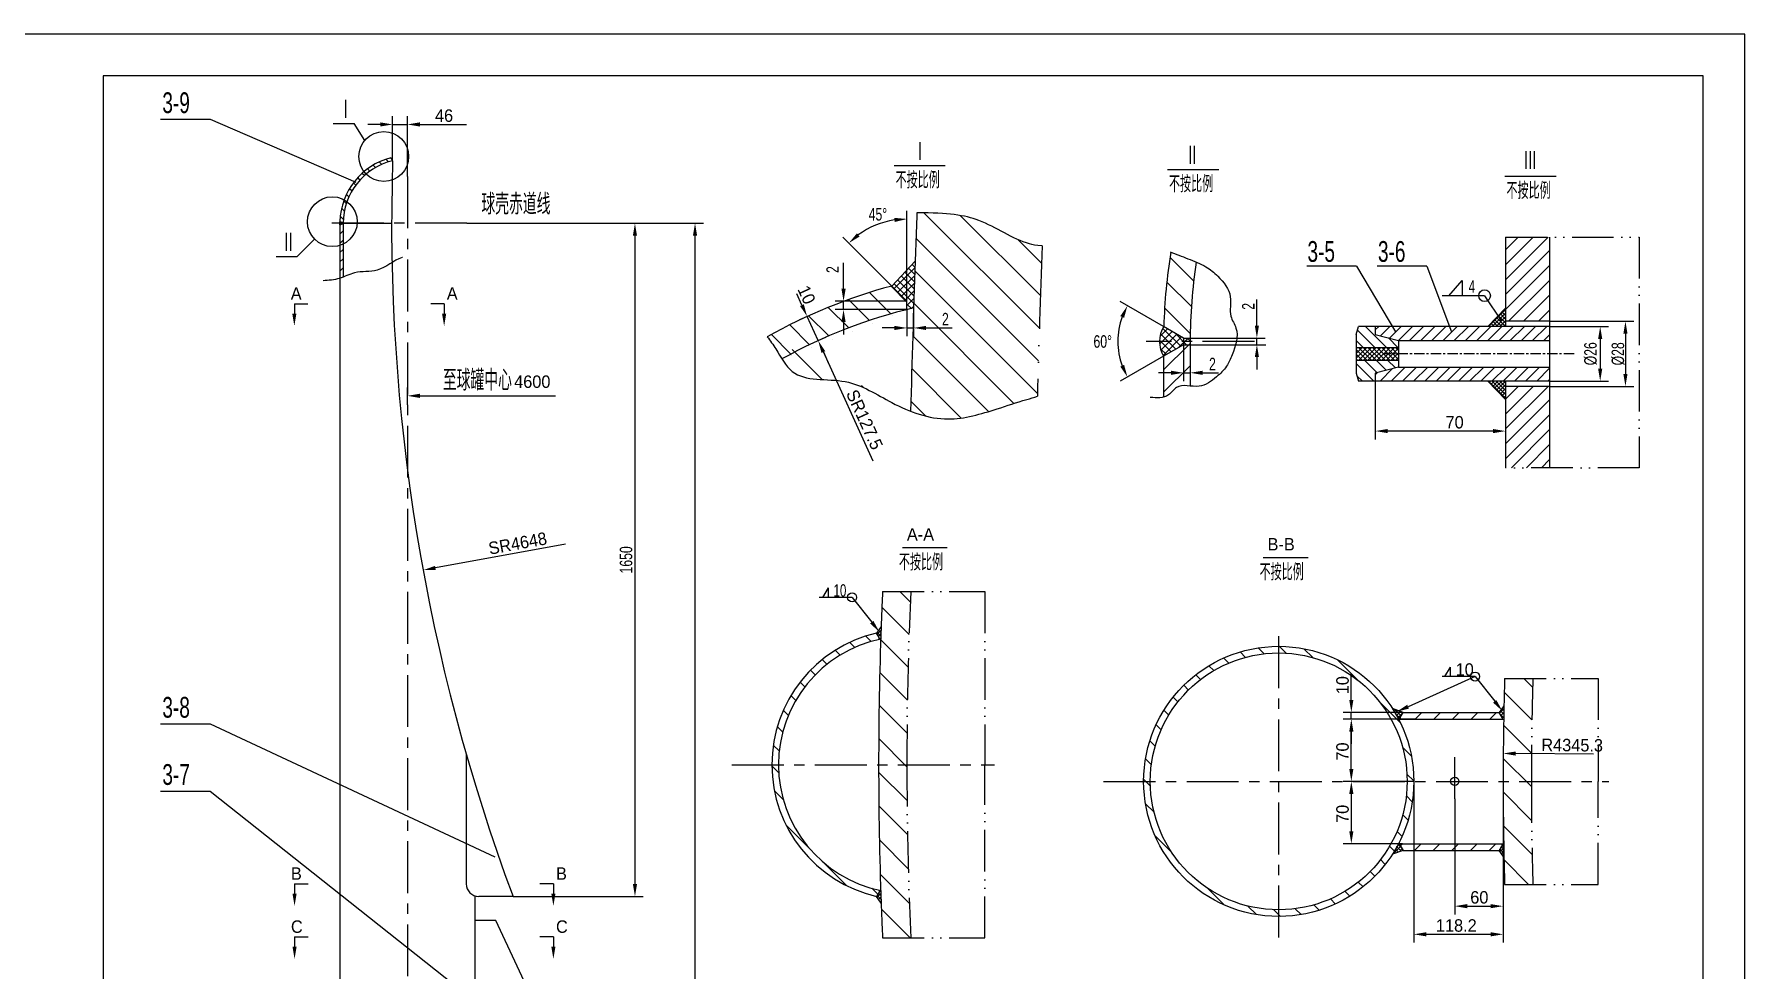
# Model space of a CAD drawing. Header units: millimetres. Extents: x 498745 to 743872, y 17439 to 118325.
# Drawn here: x 625801 to 644323, y 49414 to 59545 of the extents above; entities that cross this region are included whole.
import ezdxf

# ---------------------------------------------------------------- set-up
doc = ezdxf.new("R2010")
doc.units = ezdxf.units.MM
doc.header["$LTSCALE"] = 45
doc.linetypes.add('CENTER', pattern=[2, 1.25, -0.25, 0.25, -0.25])
doc.linetypes.add('DIVIDE-S', pattern=[16, 10, -2, 0, -2, 0, -2])
doc.styles.add('HGCAD', font='HGCAD.SHX', dxfattribs={"width": 0.75, "bigfont": 'HGCADHZ.SHX'})
pattern_1 = [(135, (485738.5, -101473.43), (-181.8502, -181.8502), [])]
pattern_2 = [(135, (485738.5, -101473.43), (-121.23346, -121.23346), [])]
pattern_3 = [(135, (485738.5, -101473.433), (-40.411153, -40.411153), []), (225, (485738.5, -101473.433), (40.411153, -40.411153), [])]
pattern_4 = [(45, (485738.5, -101473.433), (-20.2055763, 20.2055763), []), (135, (485738.5, -101473.433), (-20.2055763, -20.2055763), [])]

msp = doc.modelspace()

# ---------------------------------------------------------------- hatches: boundary and pattern name
h = msp.add_hatch()
h.set_pattern_fill('ANSI31', scale=22.5, angle=90, style=0)
h.set_pattern_definition([(135, (537677.806, -25060.084), (-50.51394, -50.51394), [])])
h.paths.add_polyline_path([(629682.35, 58174.54), (629682.35, 58185.74), (629661.58, 58206.51, 0.11285595), (629371.65, 58057.55, 0.03341909), (629395.36, 58030.46, -0.1170544)])
h.paths.add_polyline_path([(629395.36, 58030.46, -0.03341909), (629371.65, 58057.55, 0.12965776), (629156.9, 57752.6, -0.03417897), (629188.06, 57732.97, -0.13267691)])
h.paths.add_polyline_path([(629188.06, 57732.97, 0.03417897), (629156.9, 57752.6, 0.0822895), (629111.4, 57517.89), (629138.13, 57502.46), (629147.15, 57502.46, -0.08478768)])
at = {"linetype": 'DIVIDE-S', "ltscale": 2}
h = msp.add_hatch(dxfattribs=at)
h.set_pattern_fill('ANSI31', color=3, scale=81, angle=90, style=0)
h.set_pattern_definition(pattern_1)
edge = h.paths.add_edge_path()
edge.add_arc((802203.53, 51168.82), 166968, 177.9683372, 178.1422995)
edge.add_line((635323.28, 56581.47), (635323.28, 56364.43))
edge.add_line((635323.28, 56364.43), (635316.38, 56364.43))
edge.add_arc((802203.53, 51168.82), 166968, 178.2168181, 178.5245963)
edge.add_spline(control_points=[(633738.07, 56268.98), (633770.57, 56227.02), (633861.64, 56101.82), (634028.91, 55759.81), (634608.98, 55858.24), (635095.39, 55523.28), (635666.29, 55313.7), (636163.88, 55467.02), (636478.96, 55569.02), (636624.77, 55612.59), (636663.47, 55623.99)], knot_values=[29.99711143, 29.99711143, 29.99711143, 29.99711143, 65.57164586, 132.65073217, 262.41621796, 385.72775041, 526.30086663, 646.87347112, 721.56344409, 748.46650832, 748.46650832, 748.46650832, 748.46650832], degree=3, periodic=0)
edge.add_arc((802203.53, 51168.82), 165600, 177.8942415, 178.4583757, ccw=False)
edge.add_spline(control_points=[(636715.36, 57253.65), (636643.37, 57258.46), (636423.44, 57304.87), (636073.87, 57562.92), (635700.66, 57609.45), (635359.92, 57612.74)], knot_values=[51.30211836, 51.30211836, 51.30211836, 51.30211836, 57.09550826, 90.69035061, 118.85508122, 118.85508122, 118.85508122, 118.85508122], degree=3, periodic=0)
edge.add_arc((802203.53, 51168.82), 166968, 177.7881909, 177.9683372)
h.paths.add_polyline_path([(635601.29, 56364.94), (635733.23, 56364.94), (635733.23, 56561.3), (635601.29, 56561.3)], flags=24)
h = msp.add_hatch()
h.set_pattern_fill('ANSI37', scale=1.8, angle=90, style=0)
h.set_pattern_definition([(135, (537677.806, -25060.084), (-4.04111525, -4.04111525), []), (225, (537677.806, -25060.084), (4.04111525, -4.04111525), [])])
h.paths.add_polyline_path([(629111.4, 57517.89, 0.13828505), (629105.62, 57497.96), (629147.13, 57497.96, -0.00161814), (629147.15, 57502.46), (629138.13, 57502.46)])
h.paths.add_polyline_path([(629138.13, 57493.46), (629147.13, 57493.46), (629147.13, 57497.96), (629105.62, 57497.96, 0.13881878), (629111.13, 57477.87)])
h = msp.add_hatch()
h.set_pattern_fill('ANSI31', scale=22.5, style=0)
h.set_pattern_definition([(45, (537677.806, -25060.084), (-50.51394, 50.51394), [])])
h.paths.add_polyline_path([(629147.13, 57493.46), (629138.13, 57493.46), (629111.13, 57477.87), (629111.13, 57258.31, 0.03600342), (629147.13, 57272.74)])
edge = h.paths.add_edge_path()
edge.add_arc((629029.06, 57515.17), 269.66, 287.719941, 295.967755, ccw=False)
edge.add_line((629111.13, 57258.31), (629111.13, 56902.74))
edge.add_spline(control_points=[(629111.13, 56902.74), (629123.25, 56906.6), (629135.22, 56911.01), (629147.13, 56915.67)], knot_values=[251.86215059, 251.86215059, 251.86215059, 251.86215059, 260.37034919, 260.37034919, 260.37034919, 260.37034919], degree=3, periodic=0)
edge.add_line((629147.13, 56915.67), (629147.13, 57272.74))
h = msp.add_hatch()
h.set_pattern_fill('ANSI31', scale=36, angle=90, style=0)
h.set_pattern_definition([(45, (749517.99, 40691.27), (80.8223, -80.8223), [])])
h.paths.add_polyline_path([(642210.26, 57348.57), (641732.51, 57348.57), (641732.51, 56436.21), (642210.26, 56436.21)])
h.paths.add_polyline_path([(641732.51, 55732.15), (641732.51, 54850.92), (642210.26, 54850.92), (642210.26, 55732.15)])
h = msp.add_hatch()
h.set_pattern_fill('ANSI37', scale=18, angle=90, style=0)
h.set_pattern_definition(pattern_3)
h.paths.add_polyline_path([(635251.28, 56993.6), (635086.15, 56818.61), (635251.28, 56653.47)])
h.paths.add_polyline_path([(635340.48, 57088.13), (635251.28, 56993.6), (635251.28, 56653.47), (635251.28, 56563.94, -0.0033309), (635323.28, 56581.47, -0.00075905)])
h = msp.add_hatch()
h.set_pattern_fill('ANSI31', scale=67.5, angle=90, style=0)
h.set_pattern_definition([(135, (485738.5, -101473.43), (-151.54182, -151.54182), [])])
edge = h.paths.add_edge_path()
edge.add_line((635251.28, 56563.94), (634564.63, 56563.94))
edge.add_line((634564.63, 56563.94), (634564.63, 56652.01))
edge.add_arc((636603.53, 51168.82), 5850, 110.397396, 119.328887)
edge.add_spline(control_points=[(633738.07, 56268.98), (633770.57, 56227.02), (633826.29, 56150.42), (633875.57, 56064.15), (633897.89, 56028.38)], knot_values=[29.99711143, 29.99711143, 29.99711143, 29.99711143, 65.57164586, 92.79859707, 92.79859707, 92.79859707, 92.79859707], degree=3, periodic=0)
edge.add_arc((636603.53, 51168.82), 5562, 104.070883, 119.107593, ccw=False)
h.paths.add_polyline_path([(635251.28, 56653.47), (634568.56, 56653.47, 0.00017932), (634564.63, 56652.01), (634564.63, 56563.94), (635251.28, 56563.94)])
h.paths.add_polyline_path([(635086.15, 56818.61, 0.02323008), (634568.56, 56653.47), (635251.28, 56653.47)])
at = {"ltscale": 2}
h = msp.add_hatch(dxfattribs=at)
h.set_pattern_fill('ANSI37', color=256, scale=9, style=0)
h.set_pattern_definition([(135, (749517.986, 40691.27), (20.205576, 20.205576), []), (45, (749517.986, 40691.27), (20.205576, -20.205576), [])])
h.paths.add_polyline_path([(641732.51, 56580.42), (641732.51, 56380.55), (641539.85, 56380.55)])
h = msp.add_hatch()
h.set_pattern_fill('ANSI37', scale=18, angle=90, style=0)
h.set_pattern_definition(pattern_3)
h.paths.add_polyline_path([(638032.02, 56378.73, 0.13828505), (637985.71, 56219.28), (638245.85, 56219.28), (638245.85, 56255.28)])
h.paths.add_polyline_path([(638245.85, 56183.28), (638245.85, 56219.28), (637985.71, 56219.28, 0.13881878), (638029.85, 56058.57)])
h.paths.add_polyline_path([(638317.97, 56255.28), (638245.85, 56255.28), (638245.85, 56219.28), (638317.85, 56219.28, -0.00161814)])
h.paths.add_polyline_path([(638317.85, 56219.28), (638245.85, 56219.28), (638245.85, 56183.28), (638317.85, 56183.28)])
h = msp.add_hatch()
h.set_pattern_fill('ANSI31', color=0, scale=708.346614, angle=90, style=0)
h.set_pattern_definition([(135, (617872.54, 48670.635), (-62.6096, -62.6096), [])])
h.paths.add_polyline_path([(640322.26, 56292.24), (640322.26, 56380.57), (640139.04, 56380.57), (640115.17, 56292.24), (640115.17, 56153.44), (640574.58, 56153.44), (640574.58, 56228.18)])
h.paths.add_polyline_path([(640115.17, 56014.91), (640115.17, 55876.11), (640139.04, 55787.78), (640322.26, 55787.78), (640322.26, 55876.11), (640574.58, 55940.18), (640574.58, 56014.91)])
h = msp.add_hatch()
h.set_pattern_fill('ANSI31', scale=27, style=0)
h.set_pattern_definition([(45, (527450.82, -49012.35), (-60.61673, 60.61673), [])])
h.paths.add_polyline_path([(642210.26, 56228.18), (642210.26, 56380.55), (640322.26, 56380.55), (640322.26, 56292.24), (640574.58, 56228.18)])
h.paths.add_polyline_path([(642210.26, 55787.81), (642210.26, 55940.18), (640574.58, 55940.18), (640322.26, 55876.11), (640322.26, 55787.81)])
h = msp.add_hatch()
h.set_pattern_fill('ANSI31', scale=54, style=0)
h.set_pattern_definition([(45, (485738.5, -101473.43), (-121.23346, 121.23346), [])])
edge = h.paths.add_edge_path()
edge.add_line((638245.85, 56183.28), (638029.85, 56058.57))
edge.add_line((638029.85, 56058.57), (638029.85, 55615.14))
edge.add_spline(control_points=[(638029.85, 55615.14), (638048.61, 55619.88), (638101.33, 55642.31), (638169.13, 55749.14), (638263.73, 55740.36), (638317.85, 55735.52)], knot_values=[464.12944941, 464.12944941, 464.12944941, 464.12944941, 477.37191279, 503.99599819, 537.95212073, 537.95212073, 537.95212073, 537.95212073], degree=3, periodic=0)
edge.add_line((638317.85, 55735.52), (638317.85, 55878.69))
edge.add_line((638317.85, 55878.69), (638245.85, 55878.69))
edge.add_line((638245.85, 55878.69), (638245.85, 56183.28))
h.paths.add_polyline_path([(638317.85, 56183.28), (638245.85, 56183.28), (638245.85, 55878.69), (638317.85, 55878.69)], flags=17)
h = msp.add_hatch()
h.set_pattern_fill('ANSI37', color=0, scale=283.338645, style=0)
h.set_pattern_definition([(45, (617872.542, 48670.635), (-25.043835, 25.043835), []), (135, (617872.542, 48670.635), (-25.043835, -25.043835), [])])
h.paths.add_polyline_path([(640574.58, 56153.44), (640115.17, 56153.44), (640115.17, 56084.18), (640574.58, 56084.18)])
h.paths.add_polyline_path([(640574.58, 56084.18), (640115.17, 56084.18), (640115.17, 56014.91), (640574.58, 56014.91)])
h = msp.add_hatch(dxfattribs=at)
h.set_pattern_fill('ANSI37', color=256, scale=9, style=0)
h.set_pattern_definition([(225, (749517.986, 71477.083), (20.205576, -20.205576), []), (315, (749517.986, 71477.083), (20.205576, 20.205576), [])])
h.paths.add_polyline_path([(641732.51, 55587.93), (641732.51, 55787.81), (641539.85, 55787.81)])
at = {"linetype": 'DIVIDE-S'}
h = msp.add_hatch(dxfattribs=at)
h.set_pattern_fill('ANSI31', color=3, scale=81, angle=90, style=0)
h.set_pattern_definition(pattern_1)
h.paths.add_polyline_path([(634944.66, 51633.89), (635250.66, 51633.89, -0.01132865), (635293.15, 53509.19), (634986.84, 53509.19, 0.00226849), (634971.54, 53131.07, 0.00897675)])
h.paths.add_polyline_path([(634971.54, 50136.72, 0.00226849), (634986.84, 49758.59), (635293.15, 49758.59, -0.01132865), (635250.66, 51633.89), (634944.66, 51633.89, 0.00897675)])
h = msp.add_hatch()
h.set_pattern_fill('ANSI31', scale=54, angle=90, style=0)
h.set_pattern_definition(pattern_2)
h.paths.add_polyline_path([(634948.88, 52991.25), (634948.88, 53013.12), (634922.36, 53059.07, 0.349351), (633788.16, 51633.89), (633860.16, 51633.89, -0.35149548)])
h.paths.add_polyline_path([(633860.16, 51633.89), (633788.16, 51633.89, 0.349351), (634922.36, 50208.72), (634948.88, 50254.66), (634948.88, 50276.53, -0.35149548)])
h = msp.add_hatch()
h.set_pattern_fill('ANSI37', scale=9, style=0)
h.set_pattern_definition(pattern_4)
h.paths.add_polyline_path([(634971.54, 53131.07), (634922.36, 53059.07), (634948.88, 53013.12), (634948.88, 52991.25, -0.0033105), (634966.88, 52995.12, -0.00081535)])
h = msp.add_hatch()
h.set_pattern_fill('ANSI31', scale=54, angle=90, style=0)
h.set_pattern_definition(pattern_2)
h.paths.add_polyline_path([(639276.72, 52844.69), (639276.72, 52916.69, 0.41421356), (637814.22, 51454.19), (637886.22, 51454.19, -0.41421356)])
h.paths.add_polyline_path([(637886.22, 51454.19), (637814.22, 51454.19, 0.41421356), (639276.72, 49991.69), (639276.72, 50063.69, -0.41421356)])
h.paths.add_polyline_path([(640739.22, 51454.19), (640667.22, 51454.19, -0.41421356), (639276.72, 50063.69), (639276.72, 49991.69, 0.41421356)])
h.paths.add_polyline_path([(639276.72, 52916.69), (639276.72, 52844.69, -0.41421356), (640667.22, 51454.19), (640739.22, 51454.19, 0.41421356)])
h = msp.add_hatch(dxfattribs=at)
h.set_pattern_fill('ANSI31', color=3, scale=81, angle=90, style=0)
h.set_pattern_definition(pattern_1)
h.paths.add_polyline_path([(641706.72, 51454.19), (642012.72, 51454.19, -0.00727142), (642028.94, 52569.68), (641722.69, 52569.68, 0.00190264), (641715.33, 52273.19, 0.00525448)])
h.paths.add_polyline_path([(641715.33, 50635.19, 0.00190264), (641722.69, 50338.7), (642028.94, 50338.7, -0.00727142), (642012.72, 51454.19), (641706.72, 51454.19, 0.00525448)])
h = msp.add_hatch()
h.set_pattern_fill('ANSI37', scale=9, style=0)
h.set_pattern_definition(pattern_4)
h.paths.add_polyline_path([(640623.31, 52201.19), (640508.33, 52242.89, -0.02246683), (640574.13, 52129.19), (640592.13, 52129.19), (640592.13, 52147.19)])
h.paths.add_polyline_path([(641715.33, 52273.19), (641663.39, 52201.19), (641694.57, 52147.19), (641694.57, 52129.19), (641712.57, 52129.19, -0.00092396)])
h = msp.add_hatch()
h.set_pattern_fill('ANSI31', scale=45, style=0)
h.set_pattern_definition([(45, (485738.5, -101473.43), (-101.02788, 101.02788), [])])
h.paths.add_polyline_path([(641663.39, 52201.19), (640623.31, 52201.19), (640592.13, 52147.19), (640592.13, 52129.19), (641694.57, 52129.19), (641694.57, 52147.19)])
h.paths.add_polyline_path([(641694.57, 50761.19), (641694.57, 50779.19), (640592.13, 50779.19), (640592.13, 50761.19), (640623.31, 50707.19), (641663.39, 50707.19)])
h = msp.add_hatch()
h.set_pattern_fill('ANSI37', scale=9, style=0)
h.set_pattern_definition([(315, (485738.5, 204391.11), (-20.2055763, -20.2055763), []), (225, (485738.5, 204391.11), (-20.2055763, 20.2055763), [])])
h.paths.add_polyline_path([(640623.31, 50716.48), (640508.33, 50674.79, 0.02246683), (640574.13, 50788.48), (640592.13, 50788.48), (640592.13, 50770.48)])
h.paths.add_polyline_path([(641715.33, 50644.48), (641663.39, 50716.48), (641694.57, 50770.48), (641694.57, 50788.48), (641712.57, 50788.48, 0.00092396)])
h = msp.add_hatch()
h.set_pattern_fill('ANSI37', scale=9, style=0)
h.set_pattern_definition([(315, (485738.5, 204741.214), (-20.2055763, -20.2055763), []), (225, (485738.5, 204741.214), (-20.2055763, 20.2055763), [])])
h.paths.add_polyline_path([(634971.54, 50136.72), (634922.36, 50208.72), (634948.88, 50254.66), (634948.88, 50276.53, 0.0033105), (634966.88, 50272.66, 0.00081535)])

# ---------------------------------------------------------------- linework, layer by layer
at = {"color": 7, "ltscale": 2}
for p, q in [((644323.17, 59545.42), (625423.17, 59545.42)), ((644323.17, 32815.42), (644323.17, 59545.42))]:
    msp.add_line(p, q, dxfattribs=at)
at = {"color": 4, "ltscale": 2}
for p, q in [((626548.17, 59095.42), (626548.17, 33265.42)), ((643873.17, 59095.42), (626548.17, 59095.42)), ((643873.17, 33265.42), (643873.17, 59095.42)), ((627168.78, 58624.11), (627705.37, 58624.11)), ((629039.08, 58580.05), (629267.19, 58580.05)), ((629682.35, 58185.74), (629661.58, 58206.51)), ((629682.35, 58174.54), (629682.35, 58185.74)), ((635111.66, 58124.47), (635666.14, 58124.47)), ((638072.54, 58081.98), (638627.01, 58081.98)), ((641726.62, 58009.64), (642281.1, 58009.64)), ((629138.13, 57502.46), (629111.13, 57518.05)), ((629138.13, 57493.46), (629111.13, 57477.87)), ((629111.13, 57477.87), (629111.13, 50522.96)), ((629138.13, 57502.46), (629147.15, 57502.46)), ((629138.13, 57493.46), (629147.13, 57493.46)), ((629147.13, 57497.96), (629147.13, 56915.67)), ((629147.13, 57497.96), (629671.38, 57497.96)), ((641732.51, 57348.57), (641732.51, 56380.55)), ((642210.26, 57348.57), (642210.26, 56380.55)), ((628420.12, 57139.95), (628648.23, 57139.95)), ((635086.15, 56818.61), (635340.48, 57088.13)), ((640117.52, 57034.09), (639580.92, 57034.09)), ((640880.58, 57034.09), (640343.98, 57034.09)), ((635251.28, 56653.47), (635086.15, 56818.61)), ((635251.28, 56563.94), (635251.28, 56653.47)), ((641732.51, 56580.42), (641539.85, 56380.55)), ((638245.85, 56255.28), (638029.85, 56379.99)), ((642210.26, 56380.55), (640322.26, 56380.55)), ((642210.26, 56436.21), (641732.51, 56436.21)), ((642210.26, 56380.55), (642210.26, 55787.81)), ((638245.85, 56183.28), (638029.85, 56058.57)), ((638245.85, 56255.28), (638317.97, 56255.28)), ((638245.85, 56183.28), (638317.85, 56183.28)), ((638317.85, 56219.28), (638317.85, 55735.52)), ((638317.85, 56183.28), (638810.68, 56183.28)), ((638317.85, 56183.28), (638810.68, 56183.28)), ((638317.97, 56255.28), (638823.69, 56255.28)), ((638317.97, 56255.28), (638823.69, 56255.28)), ((638029.85, 56058.57), (638029.85, 55615.14)), ((642210.26, 55787.81), (640322.26, 55787.81)), ((641732.51, 55587.93), (641539.85, 55787.81)), ((641732.51, 55787.81), (641732.51, 54850.92)), ((642210.26, 55787.81), (642210.26, 54850.92)), ((642210.26, 55732.15), (641732.51, 55732.15)), ((634971.54, 53131.07), (634922.36, 53059.07)), ((634948.88, 53013.12), (634922.36, 53059.07)), ((634948.88, 52991.25), (634948.88, 53013.12)), ((627168.78, 52077.01), (627705.37, 52077.01)), ((630479.01, 51748.21), (630479.01, 50342.96)), ((627168.78, 51349.12), (627705.37, 51349.12)), ((629111.13, 50522.96), (629111.13, 49910.72)), ((630573.63, 50214.14), (630573.63, 49910.72)), ((630985.94, 50207.96), (630614.01, 50207.96)), ((634948.88, 50254.66), (634922.36, 50208.72)), ((634971.54, 50136.72), (634922.36, 50208.72)), ((634948.88, 50276.53), (634948.88, 50254.66)), ((629111.13, 49910.72), (629111.13, 48065.88)), ((630798.63, 49948.35), (630573.63, 49948.35)), ((630573.63, 49910.72), (630573.63, 48065.88)), ((631316.12, 48843.89), (630798.63, 49948.35))]:
    msp.add_line(p, q, dxfattribs=at)
at = {"color": 7}
for p, q in [((627705.37, 58624.11), (629284.56, 57941.39)), ((629547.35, 58568.28), (629412.35, 58568.28)), ((629682.35, 58185.74), (629682.35, 58658.28)), ((629682.35, 58568.28), (629842.38, 58568.28)), ((629842.38, 58005.95), (629842.38, 58658.28)), ((629977.38, 58568.28), (630483.63, 58568.28)), ((635251.28, 56653.47), (635251.28, 57634.35)), ((630487.11, 57497.96), (632396.02, 57497.96)), ((630487.11, 57497.96), (633046.45, 57497.96)), ((632306.02, 57362.96), (632306.02, 50342.96)), ((632956.45, 41984.07), (632956.45, 57362.96)), ((635086.15, 56818.61), (634557.7, 57347.06)), ((634564.63, 56788.47), (634564.63, 57069.72)), ((638356.35, 56872.54), (638100.86, 57128.02)), ((640117.52, 57034.09), (640541.08, 56322.15)), ((640880.58, 57034.09), (641147.72, 56322.15)), ((634113.92, 56611.44), (634057.77, 56734.21)), ((638330.57, 56595.23), (638065.12, 56860.68)), ((641505.4, 56713.93), (641688.32, 56437.31)), ((628617.91, 56624.65), (628617.91, 56520.09)), ((628617.91, 56624.65), (628763.64, 56624.65)), ((630239.83, 56624.65), (630094.09, 56624.65)), ((630239.83, 56624.65), (630239.83, 56520.09)), ((635251.28, 56653.47), (634474.63, 56653.47)), ((635251.28, 56563.94), (634474.63, 56563.94)), ((634564.63, 56563.94), (634564.63, 56653.47)), ((635251.28, 56563.94), (635251.28, 56274.43)), ((635323.28, 56581.47), (635323.28, 56274.43)), ((638029.85, 56379.99), (637560.95, 56650.7)), ((638318.5, 56304.22), (638041.08, 56581.63)), ((639040.26, 56390.28), (639040.26, 56671.53)), ((634170.08, 56488.67), (634088.24, 56451.24)), ((634289.88, 56226.77), (634170.08, 56488.67)), ((634564.63, 56428.94), (634564.63, 56293.94)), ((635116.28, 56364.43), (634981.28, 56364.43)), ((635251.28, 56364.43), (635323.28, 56364.43)), ((635458.28, 56364.43), (635739.53, 56364.43)), ((642210.26, 56436.21), (643121.16, 56436.21)), ((642210.26, 56380.55), (642847.5, 56380.55)), ((634289.88, 56226.77), (634371.72, 56264.21)), ((638245.85, 56255.28), (638245.85, 55788.69)), ((638317.85, 56183.28), (638317.85, 55788.69)), ((639040.26, 56183.28), (639040.26, 56255.28)), ((642757.5, 56245.55), (642757.5, 55924.54)), ((643031.16, 56301.21), (643031.16, 55867.15)), ((634886.06, 54923.44), (634346.04, 56104.01)), ((634346.04, 56104.01), (634402.19, 55981.24)), ((638029.85, 56058.57), (637560.95, 55787.85)), ((639040.26, 56048.28), (639040.26, 55913.28)), ((638110.85, 55878.69), (637975.85, 55878.69)), ((638245.85, 55878.69), (638317.85, 55878.69)), ((638452.85, 55878.69), (638624.05, 55878.69)), ((640322.26, 55787.78), (640322.26, 55157.78)), ((641732.51, 55787.81), (641732.51, 55157.81)), ((642210.26, 55789.54), (642847.5, 55789.54)), ((642210.26, 55732.15), (643121.16, 55732.15)), ((641597.51, 55247.81), (640457.26, 55247.78)), ((631554.99, 54023.65), (630145.04, 53765.65)), ((634657.74, 53446.34), (634299.97, 53446.34)), ((634657.74, 53446.34), (634870.05, 53177.67)), ((640062.82, 52336.19), (640062.82, 52617.44)), ((641403.14, 52589.75), (640677.08, 52263.05)), ((641403.14, 52589.75), (641045.36, 52589.75)), ((641403.14, 52589.75), (641615.45, 52321.08)), ((627705.37, 52077.01), (630789.51, 50635.6)), ((640625.46, 52201.19), (639972.82, 52201.19)), ((640755.52, 52129.19), (639972.82, 52129.19)), ((640755.52, 52129.19), (639972.82, 52129.19)), ((640062.82, 52129.19), (640062.82, 52201.19)), ((640062.82, 51589.19), (640062.82, 51994.19)), ((640062.82, 51994.19), (640062.82, 51859.19)), ((642685.33, 51748.9), (641842.89, 51755.44)), ((627705.37, 51349.12), (630789.51, 48905.54)), ((640739.22, 51454.19), (639972.82, 51454.19)), ((640739.22, 51454.19), (639972.82, 51454.19)), ((640062.82, 51319.19), (640062.82, 50914.19)), ((640739.22, 51454.19), (640739.22, 49708.11)), ((641706.72, 51454.19), (641706.72, 49708.11)), ((641182.64, 51265.62), (641182.64, 50012.82)), ((640617.85, 50779.19), (639972.82, 50779.19)), ((641706.72, 50647.12), (641706.72, 50012.82)), ((628620.08, 50343.5), (628620.08, 50238.94)), ((628620.08, 50343.5), (628765.81, 50343.5)), ((630985.94, 50207.96), (632396.02, 50207.96)), ((631422.7, 50343.5), (631276.96, 50343.5)), ((631422.7, 50343.5), (631422.7, 50238.94)), ((641317.64, 50102.82), (641571.72, 50102.82)), ((628620.08, 49769.07), (628620.08, 49664.51)), ((628620.08, 49769.07), (628765.81, 49769.07)), ((631422.7, 49769.07), (631276.96, 49769.07)), ((631422.7, 49769.07), (631422.7, 49664.51)), ((640874.22, 49798.11), (641571.72, 49798.11))]:
    msp.add_line(p, q, dxfattribs=at)
at = {"ltscale": 2}
for p, q in [((629379.95, 58395.14), (629267.19, 58580.05)), ((628836.97, 57325.91), (628648.23, 57139.95)), ((641119.53, 56713.93), (641261.46, 56877)), ((641261.46, 56877), (641261.46, 56713.93)), ((641505.4, 56713.93), (641044.92, 56713.93)), ((629842.38, 55531.67), (629842.38, 55719.26)), ((629977.38, 55629.26), (631446.56, 55629.26))]:
    msp.add_line(p, q, dxfattribs=at)
at = {"color": 1, "linetype": 'CENTER', "ltscale": 10}
for p, q in [((629842.38, 58005.95), (629842.38, 47184.59)), ((630487.11, 57497.96), (628917.97, 57497.96)), ((639015.36, 56219.28), (637840.62, 56219.28)), ((639276.72, 49763.11), (639276.72, 53077.36)), ((633354.08, 51633.89), (636200.81, 51633.89)), ((637380.13, 51454.19), (642850.4, 51454.19))]:
    msp.add_line(p, q, dxfattribs=at)
at = {"color": 3, "linetype": 'DIVIDE-S'}
for p, q in [((641732.51, 57348.57), (643180.23, 57348.57)), ((643180.23, 57348.57), (643180.23, 54850.92)), ((643180.23, 54850.92), (641732.51, 54850.92)), ((634986.84, 53509.19), (636095.56, 53509.19)), ((636095.56, 53509.19), (636095.56, 51633.89)), ((641722.69, 52569.68), (642736.89, 52569.68)), ((642736.89, 52569.68), (642736.89, 51454.19)), ((636095.56, 49758.59), (636095.56, 51633.89)), ((642736.89, 50338.7), (642736.89, 51454.19)), ((641722.69, 50338.7), (642736.89, 50338.7)), ((634986.84, 49758.59), (636095.56, 49758.59))]:
    msp.add_line(p, q, dxfattribs=at)
at = {"color": 4}
for p, q in [((640115.17, 56292.24), (640139.04, 56380.57)), ((640322.26, 56380.57), (640139.04, 56380.57)), ((640322.26, 56380.57), (640322.26, 56292.24)), ((640115.17, 56292.24), (640115.17, 55876.11)), ((640115.17, 56153.44), (640574.58, 56153.44)), ((640322.26, 56292.24), (640574.58, 56228.18)), ((640574.58, 56228.18), (642210.26, 56228.18)), ((640574.58, 56228.18), (640574.58, 55940.18)), ((640115.17, 56014.91), (640574.58, 56014.91)), ((640574.58, 55940.18), (640322.26, 55876.11)), ((640574.58, 55940.18), (642210.26, 55940.18)), ((640115.17, 55876.11), (640139.04, 55787.78)), ((640322.26, 55787.78), (640139.04, 55787.78)), ((640322.26, 55876.11), (640322.26, 55787.78)), ((635202.72, 53986.23), (635688.32, 53986.23)), ((639108.08, 53879.84), (639593.69, 53879.84))]:
    msp.add_line(p, q, dxfattribs=at)
at = {"linetype": 'Continuous'}
for p, q in [((638810.68, 56183.28), (639135.76, 56183.28)), ((638823.69, 56255.28), (639128.73, 56255.28))]:
    msp.add_line(p, q, dxfattribs=at)
at = {"color": 1, "linetype": 'CENTER', "ltscale": 2}
msp.add_line((642475.01, 56084.18), (640420.86, 56084.18), dxfattribs=at)
at = {"color": 0}
msp.add_line((634396.88, 53548.79), (634335.16, 53446.34), dxfattribs=at)
at = {"color": 7, "linetype": 'Continuous'}
for p, q in [((634396.88, 53548.79), (634396.88, 53446.34)), ((641131.98, 52692.2), (641070.25, 52589.75)), ((641131.98, 52692.2), (641131.98, 52589.75))]:
    msp.add_line(p, q, dxfattribs=at)
at = {"color": 4, "linetype": 'Continuous'}
for p, q in [((640623.31, 52201.19), (640508.33, 52242.89)), ((641715.33, 52273.19), (641663.39, 52201.19)), ((640574.13, 52129.19), (641712.57, 52129.19)), ((640592.13, 52147.19), (640623.31, 52201.19)), ((640592.13, 52147.19), (640592.13, 52129.19)), ((640623.31, 52201.19), (641663.39, 52201.19)), ((641694.57, 52147.19), (641663.39, 52201.19)), ((641694.57, 52147.19), (641694.57, 52129.19)), ((640574.13, 50779.19), (641712.57, 50779.19)), ((640592.13, 50761.19), (640592.13, 50779.19)), ((640592.13, 50761.19), (640623.31, 50707.19)), ((641694.57, 50761.19), (641663.39, 50707.19)), ((641694.57, 50761.19), (641694.57, 50779.19)), ((640623.31, 50707.19), (640508.33, 50665.5)), ((640623.31, 50707.19), (641663.39, 50707.19)), ((641715.33, 50635.19), (641663.39, 50707.19))]:
    msp.add_line(p, q, dxfattribs=at)
at = {"ltscale": 2}
for centre in [(629586, 58221.18), (629029.06, 57515.17)]:
    msp.add_circle(centre, 269.66, dxfattribs=at)
at = {"color": 7}
msp.add_circle((641505.4, 56713.93), 63.38, dxfattribs=at)
at = {"color": 0}
for centre in [(634657.74, 53446.34), (641403.14, 52589.75)]:
    msp.add_circle(centre, 48.79, dxfattribs=at)
at = {"color": 4, "linetype": 'Continuous'}
for radius in [1462.5, 1390.5]:
    msp.add_circle((639276.72, 51454.19), radius, dxfattribs=at)
at = {"color": 4, "ltscale": 2}
msp.add_circle((641183.09, 51454.19), 45, dxfattribs=at)
at = {"color": 4}
for radius, start, end in [(731.25, 104.314917, 178.438102), (695.25, 103.307499, 180)]:
    msp.add_arc((629842.38, 57497.96), radius, start, end, dxfattribs=at)
at = {"color": 4, "ltscale": 2}
for centre, radius, start, end in [((650542.38, 57497.96), 20871, 178.1423, 200.443802), ((629143.85, 57497.66), 38.24, 148.05816, 211.163916), ((802203.53, 51168.82), 166968, 177.9683372, 178.5262603), ((643879.85, 56219.28), 5850, 170.492075, 178.438102), ((643879.85, 56219.28), 5562, 171.121327, 180), ((636603.53, 51168.82), 5850, 105.033313, 119.328887), ((636603.53, 51168.82), 5562, 103.307499, 119.107593), ((638291.62, 56216.88), 305.92, 148.05816, 211.163916), ((635250.66, 51633.89), 1462.5, 102.97235, 180), ((635250.66, 51633.89), 1390.5, 101.775914, 180), ((676650.66, 51633.89), 41706, 177.942736, 180), ((635250.66, 51633.89), 1462.5, 180, 257.02765), ((635250.66, 51633.89), 1390.5, 180, 258.224086), ((676650.66, 51633.89), 41706, 180, 182.057264), ((630614.01, 50342.96), 135, 180, 270)]:
    msp.add_arc(centre, radius, start, end, dxfattribs=at)
at = {"color": 3, "linetype": 'DIVIDE-S', "ltscale": 2}
for radius, start, end in [(166968, 177.7881909, 177.9683372), (165600, 177.8942415, 178.4583757)]:
    msp.add_arc((802203.53, 51168.82), radius, start, end, dxfattribs=at)
at = {"color": 7}
for centre, radius, start, end in [((635251.28, 56653.47), 890.88, 98.690695, 126.309305), ((638308.21, 56219.28), 772.85, 160.021083, 199.978917)]:
    msp.add_arc(centre, radius, start, end, dxfattribs=at)
at = {"color": 3, "linetype": 'DIVIDE-S'}
for centre, radius, start, end in [((676650.66, 51633.89), 41706, 177.422838, 177.942736), ((676650.66, 51633.89), 41400, 177.403776, 180), ((680676.72, 51454.19), 38970, 178.35972, 178.795774), ((680370.72, 51454.19), 38358, 178.333542, 180), ((676650.66, 51633.89), 41400, 180, 182.596224), ((680370.72, 51454.19), 38358, 180, 181.666458), ((680676.72, 51454.19), 38970, 181.204226, 181.64028), ((676650.66, 51633.89), 41706, 182.057264, 182.577162)]:
    msp.add_arc(centre, radius, start, end, dxfattribs=at)
at = {"color": 4, "linetype": 'Continuous'}
for start, end in [(178.795774, 180), (180, 181.204226)]:
    msp.add_arc((680676.72, 51454.19), 38970, start, end, dxfattribs=at)
at = {"color": 1, "linetype": 'CENTER', "ltscale": 10}
msp.add_arc((601907.99, 51454.19), 39275.1, 359.724906, 0.385047, dxfattribs=at)
at = {"color": 7}
for points, knots in [([(636715.36, 57253.65), (636643.37, 57258.46), (636423.44, 57304.87), (636073.87, 57562.92), (635700.66, 57609.45), (635359.92, 57612.74)], [51.30211836, 51.30211836, 51.30211836, 51.30211836, 57.09550826, 90.69035061, 118.85508122, 118.85508122, 118.85508122, 118.85508122]), ([(629788.18, 57126.65), (629787.5, 57126.46), (629691.17, 57098.54), (629545.4, 56953.69), (629287.48, 56988.65), (629107.74, 56887.89), (628989.1, 56879.82), (628929.57, 56875.78)], [100.11973989, 100.11973989, 100.11973989, 100.11973989, 100.59396754, 167.79122972, 222.74344328, 261.82829561, 301.18450813, 301.18450813, 301.18450813, 301.18450813]), ([(633738.07, 56268.98), (633770.57, 56227.02), (633861.64, 56101.82), (634028.91, 55759.81), (634608.98, 55858.24), (635095.39, 55523.28), (635666.29, 55313.7), (636163.88, 55467.02), (636478.96, 55569.02), (636624.77, 55612.59), (636663.47, 55623.99)], [29.99711143, 29.99711143, 29.99711143, 29.99711143, 65.57164586, 132.65073217, 262.41621796, 385.72775041, 526.30086663, 646.87347112, 721.56344409, 748.46650832, 748.46650832, 748.46650832, 748.46650832])]:
    msp.add_open_spline(points, degree=3, knots=knots, dxfattribs=at)
msp.add_spline([(638102.18, 57188.79), (638291.86, 57114.33), (638488.32, 57026.33), (638617.03, 56924.79), (638752.52, 56701.41), (638759.3, 56491.57), (638813.49, 56362.96), (638772.84, 56071.89), (638711.88, 55950.05), (638603.48, 55834.97), (638413.8, 55733.44), (638169.92, 55719.9), (638081.85, 55638.67), (637885.4, 55611.59)], degree=3, dxfattribs=at)
for points in [[(629547.35, 58590.78), (629547.35, 58545.78), (629682.35, 58568.28)], [(629977.38, 58590.78), (629977.38, 58545.78), (629842.38, 58568.28)], [(632283.52, 57362.96), (632328.52, 57362.96), (632306.02, 57497.96)], [(632933.95, 57362.96), (632978.95, 57362.96), (632956.45, 57497.96)], [(635118.37, 57511.69), (635114.96, 57556.56), (635251.28, 57544.35)], [(634709.09, 57388.44), (634738.41, 57354.3), (634621.34, 57283.42)], [(634587.13, 56788.47), (634542.13, 56788.47), (634564.63, 56653.47)], [(628640.41, 56520.09), (628595.41, 56520.09), (628617.91, 56385.09)], [(630217.33, 56520.09), (630262.33, 56520.09), (630239.83, 56385.09)], [(634134.38, 56620.8), (634093.46, 56602.08), (634170.08, 56488.67)], [(634587.13, 56428.94), (634542.13, 56428.94), (634564.63, 56563.94)], [(637602.26, 56473.84), (637561.47, 56492.85), (637638.9, 56605.7)], [(635116.28, 56386.93), (635116.28, 56341.93), (635251.28, 56364.43)], [(635458.28, 56386.93), (635458.28, 56341.93), (635323.28, 56364.43)], [(639062.76, 56390.28), (639017.76, 56390.28), (639040.26, 56255.28)], [(642780, 56245.55), (642735, 56245.55), (642757.5, 56380.55)], [(643053.66, 56301.21), (643008.66, 56301.21), (643031.16, 56436.21)], [(634366.5, 56113.37), (634325.58, 56094.65), (634289.88, 56226.77)], [(634366.5, 56113.37), (634325.58, 56094.65), (634289.88, 56226.77)], [(639062.76, 56048.28), (639017.76, 56048.28), (639040.26, 56183.28)], [(637561.47, 55945.71), (637602.26, 55964.72), (637638.9, 55832.85)], [(638110.85, 55901.19), (638110.85, 55856.19), (638245.85, 55878.69)], [(638452.85, 55901.19), (638452.85, 55856.19), (638317.85, 55878.69)], [(642780, 55924.54), (642735, 55924.54), (642757.5, 55789.54)], [(643053.66, 55867.15), (643008.66, 55867.15), (643031.16, 55732.15)], [(640457.26, 55270.28), (640457.26, 55225.28), (640322.26, 55247.78)], [(641597.51, 55270.31), (641597.51, 55225.31), (641732.51, 55247.81)], [(630140.99, 53787.79), (630149.09, 53743.52), (630012.25, 53741.36)], [(634852.4, 53163.72), (634887.71, 53191.62), (634953.75, 53071.75)], [(640040.32, 52336.19), (640085.32, 52336.19), (640062.82, 52201.19)], [(640686.13, 52242.44), (640668.04, 52283.65), (640553.47, 52208.77)], [(641597.8, 52307.13), (641633.1, 52335.03), (641699.15, 52215.16)], [(640040.32, 51994.19), (640085.32, 51994.19), (640062.82, 52129.19)], [(640040.32, 51994.19), (640085.32, 51994.19), (640062.82, 52129.19)], [(641843.06, 51777.94), (641842.71, 51732.94), (641707.89, 51756.49)], [(640040.32, 51589.19), (640085.32, 51589.19), (640062.82, 51454.19)], [(640040.32, 51319.19), (640085.32, 51319.19), (640062.82, 51454.19)], [(640040.32, 50914.19), (640085.32, 50914.19), (640062.82, 50779.19)], [(628642.58, 50238.94), (628597.58, 50238.94), (628620.08, 50103.94)], [(631400.2, 50238.94), (631445.2, 50238.94), (631422.7, 50103.94)], [(632283.52, 50342.96), (632328.52, 50342.96), (632306.02, 50207.96)], [(641317.64, 50125.32), (641317.64, 50080.32), (641182.64, 50102.82)], [(641571.72, 50125.32), (641571.72, 50080.32), (641706.72, 50102.82)], [(628642.58, 49664.51), (628597.58, 49664.51), (628620.08, 49529.51)], [(631400.2, 49664.51), (631445.2, 49664.51), (631422.7, 49529.51)], [(640874.22, 49820.61), (640874.22, 49775.61), (640739.22, 49798.11)], [(641571.72, 49820.61), (641571.72, 49775.61), (641706.72, 49798.11)]]:
    msp.add_solid(points, dxfattribs=at)
at = {"ltscale": 2}
msp.add_solid([(629977.38, 55651.76), (629977.38, 55606.76), (629842.38, 55629.26)], dxfattribs=at)

# ---------------------------------------------------------------- texts
at = {"ltscale": 2, "style": 'HGCAD', "width": 0.7}
for s, p in [('3-9', (627188.8, 58691)), ('3-5', (639587.97, 57079.99)), ('3-6', (640351.03, 57079.99)), ('3-8', (627188.8, 52143.9)), ('3-7', (627188.8, 51416.01))]:
    msp.add_text(s, height=225, dxfattribs=at).set_placement(p)
at = {"color": 7, "ltscale": 2, "style": 'HGCAD', "width": 0.7}
for s, p in [('Ⅰ', (629098.67, 58615.62)), ('Ⅰ', (635317.27, 58160.04)), ('Ⅱ', (638265.83, 58117.55)), ('Ⅲ', (641924.66, 58062.33)), ('Ⅱ', (628479.7, 57175.52)), ('至球罐中心', (630225.7, 55685.87))]:
    msp.add_text(s, height=225, dxfattribs=at).set_placement(p)
at = {"color": 7, "style": 'HGCAD'}
for s, p in [('46', (630140.51, 58596.41)), ('A', (628578.94, 56669.44)), ('A', (630268.4, 56669.44)), (' 4600', (630948.93, 55715.07)), ('70', (641083.13, 55275.93)), ('A-A', (635250.49, 54061.05)), ('B-B', (639155.86, 53954.66)), ('B', (628581.12, 50388.29)), ('B', (631451.27, 50388.29)), ('C', (628581.12, 49813.86)), ('C', (631451.27, 49813.86)), ('118.2', (640978.49, 49826.24))]:
    msp.add_text(s, height=135, dxfattribs=at).set_placement(p)
at = {"style": 'HGCAD', "width": 0.7}
for s, height, p in [('不按比例', 180, (635127.49, 57875.68)), ('不按比例', 180, (638088.36, 57833.19)), ('球壳赤道线', 225, (630643.2, 57592.98)), ('不按比例', 180, (641742.45, 57760.85)), ('不按比例', 180, (635163.78, 53737.44)), ('不按比例', 180, (639069.15, 53631.05))]:
    msp.add_text(s, height=height, dxfattribs=at).set_placement(p)
at = {"color": 7, "style": 'HGCAD', "width": 0.7}
for s, p in [('4', (641333, 56744.84)), ('10', (634457.16, 53454.52))]:
    msp.add_text(s, height=135, dxfattribs=at).set_placement(p)
at = {"color": 7, "linetype": 'Continuous', "style": 'HGCAD'}
for s, rotation, p in [('10', 294.581, (634062.85, 56784.65)), ('10', 90, (640034.69, 52397.62)), ('70', 90, (640034.69, 51679.19)), ('70', 90, (640034.69, 51004.19))]:
    msp.add_text(s, height=135, rotation=rotation, dxfattribs=at).set_placement(p)
at = {"color": 7, "style": 'HGCAD'}
for s, rotation, p in [('SR127.5', 294.580655, (634588.39, 55656.25)), ('SR4648', 10.369278, (630734.26, 53908.13)), ('R4345.3', 359.555547, (642119.69, 51781.96))]:
    msp.add_text(s, height=135, rotation=rotation, dxfattribs=at).set_placement(p)
at = {"color": 7, "linetype": 'Continuous', "style": 'HGCAD'}
for s, p in [('10', (641192.26, 52597.94)), ('60', (641350.55, 50130.94))]:
    msp.add_text(s, height=135, dxfattribs=at).set_placement(p)
at = {"color": 7, "char_height": 135, "attachment_point": 5, "style": 'HGCAD'}
for s, insert in [('45°', (634936.33, 57594.12)), ('2', (635667.26, 56460.05)), ('60°', (637370.94, 56216.96)), ('2', (638559.19, 55974.31))]:
    msp.add_mtext(s, dxfattribs=dict(at, insert=insert))
at = {"color": 7, "char_height": 135, "attachment_point": 5, "rotation": 90, "style": 'HGCAD'}
for s, insert in [('2', (634445.61, 56996.6)), ('2', (638947.03, 56598.4)), ('%%c26', (642654.49, 56085.05)), ('%%c28', (642951.29, 56084.18)), ('1650', (632210.39, 53852.96))]:
    msp.add_mtext(s, dxfattribs=dict(at, insert=insert))

doc.saveas('drawing.dxf')
